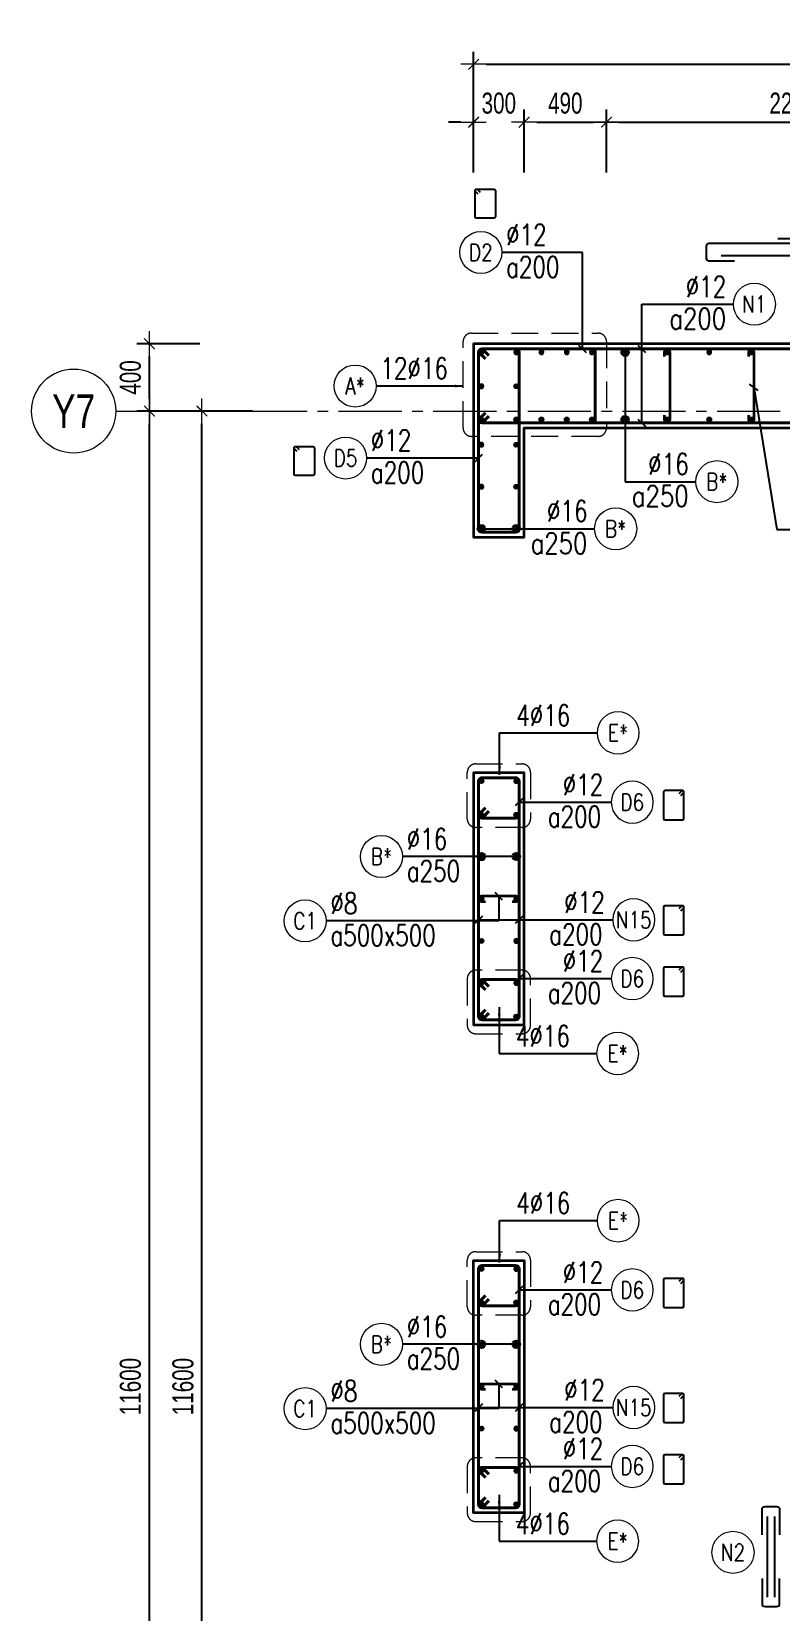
# Model space of a CAD drawing. Header units: millimetres. Extents: x 931337 to 1117500, y 19732 to 157199.
# Drawn here: x 1035905 to 1040356, y 109502 to 118895 of the extents above; entities that cross this region are included whole.
import ezdxf
from ezdxf.enums import TextEntityAlignment as Align

# ---------------------------------------------------------------- set-up
doc = ezdxf.new("R2010")
doc.units = ezdxf.units.MM
doc.header["$MEASUREMENT"] = 0
for name, pattern in [('HIDDEN', [9.525, 6.35, -3.175]), ('HIDDEN2', [4.7625, 3.175, -1.5875]), ('OF_Grid_1$0$CENTER2', [1.125, 0.75, -0.125, 0.125, -0.125])]:
    doc.linetypes.add(name, pattern=pattern)
doc.layers.get('0').update_dxf_attribs({"lineweight": 20})
doc.layers.get('Defpoints').update_dxf_attribs({"color": 151, "lineweight": 9})
doc.layers.add('Hidden', color=9, linetype='HIDDEN')
doc.layers.add('Ligature', color=1, linetype='Continuous')
for name, color, linetype, lineweight in [('KC-LEADER', 153, 'Continuous', 18), ('KC-THEP', 6, 'Continuous', 40), ('NDC_S_DIM', 1, 'Continuous', 15), ('NDC_S_HIDDEN', 8, 'HIDDEN2', 13), ('NDC_S_LEADER', 1, 'Continuous', 15), ('NDC_S_REBAR', 4, 'Continuous', 35), ('NDC_S_STIRRUP', 4, 'Continuous', 40), ('NDC_S_VN TEXT', 7, 'Continuous', 20), ('NDC_S_WALL', 6, 'Continuous', 35), ('OF_Grid_1$0$NDC_S_AXIS', 5, 'OF_Grid_1$0$CENTER2', 13), ('OF_Grid_1$0$NDC_S_SYMBOL', 1, 'Continuous', 15), ('OF_Grid_1$0$NDC_S_TEXT SYMBOL', 7, 'Continuous', 20)]:
    doc.layers.add(name, color=color, linetype=linetype, lineweight=lineweight)
doc.styles.add('NDC_ARIAL', font='arial.ttf', dxfattribs={"width": 0.85})
doc.styles.add('NDC_DIM', font='', dxfattribs={"width": 0.75})
doc.styles.add('NDC_EN TXT', font='romans.shx', dxfattribs={"width": 0.8})
doc.styles.add('OF_Grid_1$0$NDC_ANNO', font='', dxfattribs={"width": 0.8})
doc.styles.get('NDC_DIM').set_extended_font_data('Dotum')
doc.styles.get('OF_Grid_1$0$NDC_ANNO').set_extended_font_data('Dotum')
doc.dimstyles.new('NDC_1-50', dxfattribs={"dimscale": 50, "dimtxt": 2.5, "dimasz": 1, "dimexe": 1.5, "dimexo": 0, "dimgap": 0.8, "dimtad": 1, "dimdec": 0, "dimdsep": 46, "dimtxsty": 'NDC_ARIAL', "dimblk": 'DIMMARK', "dimcen": 49999.938995, "dimdle": 1.5, "dimclrd": 1, "dimclre": 1, "dimclrt": 3, "dimadec": 0, "dimazin": 0, "dimtfac": 1, "dimtdec": 0, "dimtix": 1, "dimtmove": 2, "dimatfit": 3, "dimfxl": 1, "dimarcsym": 0})
doc.dimstyles.new('NDC_dim_30', dxfattribs={"dimscale": 30, "dimtxt": 2.5, "dimasz": 1.5, "dimexe": 1.5, "dimexo": 2.5, "dimgap": 1, "dimtad": 1, "dimdec": 0, "dimzin": 0, "dimdsep": 46, "dimtxsty": 'NDC_DIM', "dimblk": 'DIMMARK', "dimcen": 0.09, "dimdle": 1.2, "dimclrd": 1, "dimclre": 1, "dimclrt": 3, "dimadec": 0, "dimazin": 0, "dimtfac": 1, "dimtdec": 0, "dimtix": 1, "dimtofl": 0, "dimtmove": 0, "dimatfit": 3, "dimfxl": 6, "dimfxlon": 1, "dimtolj": 1, "dimtzin": 0, "dimarcsym": 0})
doc.dimstyles.new('NDC_dim_50', dxfattribs={"dimscale": 50, "dimtxt": 2.5, "dimasz": 1.5, "dimexe": 1.5, "dimexo": 2.5, "dimgap": 1, "dimtad": 1, "dimdec": 0, "dimzin": 0, "dimdsep": 46, "dimtxsty": 'NDC_DIM', "dimblk": 'DIMMARK', "dimcen": 0.09, "dimdle": 1.2, "dimclrd": 1, "dimclre": 1, "dimclrt": 3, "dimadec": 0, "dimazin": 0, "dimtfac": 1, "dimtdec": 0, "dimtix": 1, "dimtofl": 0, "dimtmove": 0, "dimatfit": 3, "dimfxl": 6, "dimfxlon": 1, "dimtolj": 1, "dimtzin": 0, "dimarcsym": 0})

# ---------------------------------------------------------------- blocks, each defined once
blk = doc.blocks.new('THEP')
at = {"layer": 'KC-LEADER', "color": 6}
blk.add_circle((0, 0), 14, dxfattribs=at)
at = {"layer": 'KC-THEP'}
for p, q in [((-14, 0), (14, 0)), ((9.9, 9.9), (-9.9, -9.9)), ((-9.9, 9.9), (9.9, -9.9)), ((0, 14), (0, -14))]:
    blk.add_line(p, q, dxfattribs=at)
blk = doc.blocks.new('A$C7BC65A55')
at = {"layer": 'Ligature'}
for p, q in [((-15.2, 372, 0), (-15.2, 38.5, 0)), ((15.2, 372, 0), (15.2, 38.5, 0))]:
    blk.add_line(p, q, dxfattribs=at)
for points in [[(-36.2, 296.5), (-36.2, 400.9, -0.414214), (-24, 413.1), (24, 413.1, -0.414214), (36.2, 400.9), (36.2, 296.5)], [(-36.2, 116.5), (-36.2, 12.2, 0.414214), (-24, 0), (24, 0, 0.414214), (36.2, 12.2), (36.2, 116.5)]]:
    blk.add_lwpolyline(points, format="xyb", dxfattribs=at)
blk = doc.blocks.new('DIMMARK')
at = {"layer": 'NDC_S_DIM', "color": 1}
blk.add_line((-1.5, 0), (1, 0), dxfattribs=at)
at = {"layer": 'NDC_S_DIM', "color": 2, "const_width": 0.1}
blk.add_lwpolyline([(-0.42, -0.42), (0.42, 0.42)], dxfattribs=at)
blk = doc.blocks.new('*U11')
blk.add_circle((-2.5, 0), 2.5)
at = {"layer": 'NDC_S_VN TEXT', "color": 3, "style": 'NDC_EN TXT', "width": 0.75}
for tag, p in [('DK1', (0.5, 0.85)), ('KC1', (0.5, -2.97))]:
    blk.add_attdef(tag, p, '', height=2.5, dxfattribs=at)
at = {"layer": 'NDC_S_VN TEXT', "color": 7, "style": 'NDC_EN TXT', "width": 0.8}
blk.add_attdef('SH2', text='', height=2, dxfattribs=at).set_placement((-2.5, 0), align=Align.MIDDLE)
blk = doc.blocks.new('*U13')
blk.add_circle((-2.5, 0), 2.5)
at = {"layer": 'NDC_S_VN TEXT', "color": 3, "style": 'NDC_EN TXT', "width": 0.75}
blk.add_attdef('DK1', (0.5, 0.85), '', height=2.5, dxfattribs=at)
at = {"layer": 'NDC_S_VN TEXT', "color": 7, "style": 'NDC_EN TXT', "width": 0.8}
blk.add_attdef('SH2', text='', height=2, dxfattribs=at).set_placement((-2.5, 0), align=Align.MIDDLE)
blk = doc.blocks.new('*U10')
blk.add_circle((2.5, 0), 2.5)
at = {"layer": 'NDC_S_VN TEXT', "color": 3, "style": 'NDC_EN TXT'}
for tag, width, p in [('DK2', 0.75, (-0.85, 0.85)), ('KC2', 0.8, (-0.85, -2.97))]:
    blk.add_attdef(tag, text='', height=2.5, dxfattribs=dict(at, width=width)).set_placement(p, align=Align.RIGHT)
at = {"layer": 'NDC_S_VN TEXT', "color": 7, "style": 'NDC_EN TXT', "width": 0.8}
blk.add_attdef('SH3', text='', height=2, dxfattribs=at).set_placement((2.5, 0), align=Align.MIDDLE)
blk = doc.blocks.new('*D1081')
at = {"layer": 'Defpoints', "color": 0, "ltscale": 200, "transparency": 16777216}
for p in [(1038831.9, 118356.8), (1038531.9, 117039.1), (1038831.9, 116539.1)]:
    blk.add_point(p, dxfattribs=at)
at = {"layer": 'NDC_S_DIM', "color": 1, "lineweight": -2, "ltscale": 200, "transparency": 16777216}
for p, q in [((1038456.9, 118356.8), (1038381.9, 118356.8)), ((1038531.9, 118056.8), (1038531.9, 118431.8)), ((1038831.9, 118056.8), (1038831.9, 118431.8)), ((1038906.9, 118356.8), (1038981.9, 118356.8))]:
    blk.add_line(p, q, dxfattribs=at)
at = {"layer": 'NDC_S_DIM', "color": 1, "lineweight": -2, "ltscale": 200, "transparency": 16777216, "xscale": 75, "yscale": 75, "zscale": 75}
blk.add_blockref('DIMMARK', (1038531.9, 118356.8), dxfattribs=at)
at = {"layer": 'NDC_S_DIM', "color": 1, "lineweight": -2, "ltscale": 200, "transparency": 16777216, "xscale": 75, "yscale": 75, "zscale": 75, "rotation": 180}
blk.add_blockref('DIMMARK', (1038831.9, 118356.8), dxfattribs=at)
at = {"layer": 'NDC_S_DIM', "color": 3, "ltscale": 200, "transparency": 16777216, "insert": (1038681.9, 118469.4), "char_height": 125, "attachment_point": 5, "style": 'NDC_DIM'}
blk.add_mtext('\\A1;300', dxfattribs=at)
blk = doc.blocks.new('*D1082')
at = {"layer": 'Defpoints', "color": 0, "ltscale": 200, "transparency": 16777216}
for p in [(1039321.8, 118356.8), (1038831.9, 116539.1), (1039321.8, 116352.9)]:
    blk.add_point(p, dxfattribs=at)
at = {"layer": 'NDC_S_DIM', "color": 1, "lineweight": -2, "ltscale": 200, "transparency": 16777216}
for p, q in [((1038831.9, 118056.8), (1038831.9, 118431.8)), ((1038906.9, 118356.8), (1039246.8, 118356.8)), ((1039321.8, 118056.8), (1039321.8, 118431.8))]:
    blk.add_line(p, q, dxfattribs=at)
at = {"layer": 'NDC_S_DIM', "color": 1, "lineweight": -2, "ltscale": 200, "transparency": 16777216, "xscale": 75, "yscale": 75, "zscale": 75, "rotation": 180}
blk.add_blockref('DIMMARK', (1038831.9, 118356.8), dxfattribs=at)
at = {"layer": 'NDC_S_DIM', "color": 1, "lineweight": -2, "ltscale": 200, "transparency": 16777216, "xscale": 75, "yscale": 75, "zscale": 75}
blk.add_blockref('DIMMARK', (1039321.8, 118356.8), dxfattribs=at)
at = {"layer": 'NDC_S_DIM', "color": 3, "ltscale": 200, "transparency": 16777216, "insert": (1039076.9, 118469.4), "char_height": 125, "attachment_point": 5, "style": 'NDC_DIM'}
blk.add_mtext('\\A1;490', dxfattribs=at)
blk = doc.blocks.new('*D1083')
at = {"layer": 'Defpoints', "color": 0, "ltscale": 200, "transparency": 16777216}
for p in [(1041531.9, 118356.8), (1041531.9, 116539.1), (1039321.8, 116352.9)]:
    blk.add_point(p, dxfattribs=at)
at = {"layer": 'NDC_S_DIM', "color": 1, "lineweight": -2, "ltscale": 200, "transparency": 16777216}
for p, q in [((1039321.8, 118056.8), (1039321.8, 118431.8)), ((1039396.8, 118356.8), (1041456.9, 118356.8)), ((1041531.9, 118056.8), (1041531.9, 118431.8))]:
    blk.add_line(p, q, dxfattribs=at)
at = {"layer": 'NDC_S_DIM', "color": 1, "lineweight": -2, "ltscale": 200, "transparency": 16777216, "xscale": 75, "yscale": 75, "zscale": 75, "rotation": 180}
blk.add_blockref('DIMMARK', (1039321.8, 118356.8), dxfattribs=at)
at = {"layer": 'NDC_S_DIM', "color": 1, "lineweight": -2, "ltscale": 200, "transparency": 16777216, "xscale": 75, "yscale": 75, "zscale": 75}
blk.add_blockref('DIMMARK', (1041531.9, 118356.8), dxfattribs=at)
at = {"layer": 'NDC_S_DIM', "color": 3, "ltscale": 200, "transparency": 16777216, "insert": (1040426.9, 118469.4), "char_height": 125, "attachment_point": 5, "style": 'NDC_DIM'}
blk.add_mtext('\\A1;2210', dxfattribs=at)
blk = doc.blocks.new('*D1097')
at = {"layer": 'Defpoints', "color": 0, "ltscale": 200, "transparency": 16777216}
for p in [(1045631.7, 118700.8), (1045631.7, 117993.1), (1038531.9, 117897.8)]:
    blk.add_point(p, dxfattribs=at)
at = {"layer": 'NDC_S_DIM', "color": 1, "lineweight": -2, "ltscale": 200, "transparency": 16777216}
for p, q in [((1038531.9, 118400.8), (1038531.9, 118775.8)), ((1045631.7, 118400.8), (1045631.7, 118775.8)), ((1038606.9, 118700.8), (1045556.7, 118700.8))]:
    blk.add_line(p, q, dxfattribs=at)
at = {"layer": 'NDC_S_DIM', "color": 1, "lineweight": -2, "ltscale": 200, "transparency": 16777216, "xscale": 75, "yscale": 75, "zscale": 75, "rotation": 180}
blk.add_blockref('DIMMARK', (1038531.9, 118700.8), dxfattribs=at)
at = {"layer": 'NDC_S_DIM', "color": 1, "lineweight": -2, "ltscale": 200, "transparency": 16777216, "xscale": 75, "yscale": 75, "zscale": 75}
blk.add_blockref('DIMMARK', (1045631.7, 118700.8), dxfattribs=at)
at = {"layer": 'NDC_S_DIM', "color": 3, "ltscale": 200, "transparency": 16777216, "insert": (1042081.8, 118813.4), "char_height": 125, "attachment_point": 5, "style": 'NDC_DIM'}
blk.add_mtext('\\A1;7100', dxfattribs=at)
blk = doc.blocks.new('*U86')
at = {"layer": 'OF_Grid_1$0$NDC_S_SYMBOL'}
blk.add_line((5, 0), (9, 0), dxfattribs=at)
blk.add_circle((0, 0), 5, dxfattribs=at)
at = {"layer": 'OF_Grid_1$0$NDC_S_TEXT SYMBOL', "color": 7, "style": 'OF_Grid_1$0$NDC_ANNO', "width": 0.8}
blk.add_attdef('GRID', text='', height=4, rotation=270, dxfattribs=at).set_placement((0, 0), align=Align.MIDDLE)
blk = doc.blocks.new('*D1056')
at = {"layer": 'Defpoints', "color": 0, "transparency": 16777216}
for p in [(1036917.4, 116639.1), (1039161.2, 116639.1), (1039270.6, 105039.1)]:
    blk.add_point(p, dxfattribs=at)
at = {"layer": 'NDC_S_DIM', "color": 1, "lineweight": -2, "transparency": 16777216}
for p, q in [((1037217.4, 116639.1), (1036842.4, 116639.1)), ((1036917.4, 105114.1), (1036917.4, 116564.1)), ((1037217.4, 105039.1), (1036842.4, 105039.1))]:
    blk.add_line(p, q, dxfattribs=at)
at = {"layer": 'NDC_S_DIM', "color": 1, "lineweight": -2, "transparency": 16777216, "xscale": 75, "yscale": 75, "zscale": 75}
for p, rotation in [((1036917.4, 116639.1), 90), ((1036917.4, 105039.1), 270)]:
    blk.add_blockref('DIMMARK', p, dxfattribs=dict(at, rotation=rotation))
at = {"layer": 'NDC_S_DIM', "color": 3, "transparency": 16777216, "insert": (1036804.8, 110839.1), "char_height": 125, "attachment_point": 5, "rotation": 90, "style": 'NDC_DIM'}
blk.add_mtext('\\A1;11600', dxfattribs=at)
blk = doc.blocks.new('*D1058')
at = {"layer": 'Defpoints', "color": 0, "ltscale": 200, "transparency": 16777216}
for p in [(1036604.8, 116639.1), (1038645.8, 116639.1), (1038645.9, 105039.3)]:
    blk.add_point(p, dxfattribs=at)
at = {"layer": 'NDC_S_DIM', "color": 1, "lineweight": -2, "ltscale": 200, "transparency": 16777216}
for p, q in [((1036904.8, 116639.1), (1036529.8, 116639.1)), ((1036604.8, 105114.3), (1036604.8, 116564.1)), ((1036904.8, 105039.3), (1036529.8, 105039.3))]:
    blk.add_line(p, q, dxfattribs=at)
at = {"layer": 'NDC_S_DIM', "color": 1, "lineweight": -2, "ltscale": 200, "transparency": 16777216, "xscale": 75, "yscale": 75, "zscale": 75}
for p, rotation in [((1036604.8, 116639.1), 90), ((1036604.8, 105039.3), 270)]:
    blk.add_blockref('DIMMARK', p, dxfattribs=dict(at, rotation=rotation))
at = {"layer": 'NDC_S_DIM', "color": 3, "ltscale": 200, "transparency": 16777216, "insert": (1036492.2, 110839.2), "char_height": 125, "attachment_point": 5, "rotation": 90, "style": 'NDC_DIM'}
blk.add_mtext('\\A1;11600', dxfattribs=at)
blk = doc.blocks.new('*D1059')
at = {"layer": 'Defpoints', "color": 0, "ltscale": 200, "transparency": 16777216}
for p in [(1036604.8, 117039.1), (1038531.9, 117039.1), (1038645.8, 116639.1)]:
    blk.add_point(p, dxfattribs=at)
at = {"layer": 'NDC_S_DIM', "color": 1, "lineweight": -2, "ltscale": 200, "transparency": 16777216}
for p, q in [((1036904.8, 117039.1), (1036529.8, 117039.1)), ((1036604.8, 116714.1), (1036604.8, 116964.1)), ((1036904.8, 116639.1), (1036529.8, 116639.1))]:
    blk.add_line(p, q, dxfattribs=at)
at = {"layer": 'NDC_S_DIM', "color": 1, "lineweight": -2, "ltscale": 200, "transparency": 16777216, "xscale": 75, "yscale": 75, "zscale": 75}
for p, rotation in [((1036604.8, 117039.1), 90), ((1036604.8, 116639.1), 270)]:
    blk.add_blockref('DIMMARK', p, dxfattribs=dict(at, rotation=rotation))
at = {"layer": 'NDC_S_DIM', "color": 3, "ltscale": 200, "transparency": 16777216, "insert": (1036492.2, 116839.1), "char_height": 125, "attachment_point": 5, "rotation": 90, "style": 'NDC_DIM'}
blk.add_mtext('\\A1;400', dxfattribs=at)

msp = doc.modelspace()

# ---------------------------------------------------------------- linework, layer by layer
msp.add_circle((1040073.636, 109853.41), 125)
at = {"layer": 'Ligature'}
for points in [[(1038558.716, 117928.903), (1038542.75, 117944.869, -0.66817864), (1038548.523, 117958.807), (1038653.152, 117958.807, -0.41421356), (1038661.317, 117950.642), (1038661.317, 117793.535, -0.41421356), (1038653.152, 117785.37), (1038548.523, 117785.37, -0.41421356), (1038540.358, 117793.535), (1038540.358, 117950.642, -0.66817864), (1038554.297, 117956.416), (1038570.262, 117940.45)], [(1037483.074, 116398.855), (1037467.108, 116414.821, -0.66817864), (1037472.882, 116428.759), (1037577.51, 116428.759, -0.41421356), (1037585.675, 116420.594), (1037585.675, 116263.487, -0.41421356), (1037577.51, 116255.322), (1037472.881, 116255.322, -0.41421356), (1037464.717, 116263.487), (1037464.717, 116420.594, -0.66817864), (1037478.655, 116426.368), (1037494.621, 116410.402)], [(1039763.124, 114352.571), (1039779.09, 114368.537, 0.66817864), (1039773.317, 114382.476), (1039668.688, 114382.476, 0.41421356), (1039660.523, 114374.311), (1039660.523, 114217.203, 0.41421356), (1039668.688, 114209.038), (1039773.317, 114209.038, 0.41421356), (1039781.482, 114217.203), (1039781.482, 114374.311, 0.66817864), (1039767.544, 114380.084), (1039751.578, 114364.118)], [(1039763.096, 113668.142), (1039779.062, 113684.108, 0.66817864), (1039773.289, 113698.046), (1039668.66, 113698.046, 0.41421356), (1039660.495, 113689.882), (1039660.495, 113532.774, 0.41421356), (1039668.66, 113524.609), (1039773.289, 113524.609, 0.41421356), (1039781.454, 113532.774), (1039781.454, 113689.882, 0.66817864), (1039767.515, 113695.655), (1039751.55, 113679.689)], [(1039763.096, 113303.541), (1039779.062, 113319.507, 0.66817864), (1039773.289, 113333.445), (1039668.66, 113333.445, 0.41421356), (1039660.495, 113325.281), (1039660.495, 113168.173, 0.41421356), (1039668.66, 113160.008), (1039773.289, 113160.008, 0.41421356), (1039781.454, 113168.173), (1039781.454, 113325.281, 0.66817864), (1039767.515, 113331.054), (1039751.55, 113315.088)], [(1039763.124, 111452.571), (1039779.09, 111468.537, 0.66817864), (1039773.317, 111482.476), (1039668.688, 111482.476, 0.41421356), (1039660.523, 111474.311), (1039660.523, 111317.203, 0.41421356), (1039668.688, 111309.038), (1039773.317, 111309.038, 0.41421356), (1039781.482, 111317.203), (1039781.482, 111474.311, 0.66817864), (1039767.544, 111480.084), (1039751.578, 111464.118)], [(1039763.096, 110768.142), (1039779.062, 110784.108, 0.66817864), (1039773.289, 110798.046), (1039668.66, 110798.046, 0.41421356), (1039660.495, 110789.882), (1039660.495, 110632.774, 0.41421356), (1039668.66, 110624.609), (1039773.289, 110624.609, 0.41421356), (1039781.454, 110632.774), (1039781.454, 110789.882, 0.66817864), (1039767.515, 110795.655), (1039751.55, 110779.689)], [(1039763.096, 110403.541), (1039779.062, 110419.507, 0.66817864), (1039773.289, 110433.445), (1039668.66, 110433.445, 0.41421356), (1039660.495, 110425.281), (1039660.495, 110268.173, 0.41421356), (1039668.66, 110260.008), (1039773.289, 110260.008, 0.41421356), (1039781.454, 110268.173), (1039781.454, 110425.281, 0.66817864), (1039767.515, 110431.054), (1039751.55, 110415.088)]]:
    msp.add_lwpolyline(points, format="xyb", dxfattribs=at)
at = {"layer": 'Ligature', "elevation": 0.03}
for points in [[(1040444.505, 117635.906), (1039932.837, 117635.906, 0.41421356), (1039915.233, 117618.303), (1039915.233, 117549.182, 0.41421356), (1039932.837, 117531.579), (1040083.056, 117531.579)], [(1040340.888, 117665.962), (1040491.108, 117665.962, -0.41421356), (1040508.711, 117648.359), (1040508.711, 117579.237, -0.41421356), (1040491.108, 117561.634), (1040002.941, 117561.634)]]:
    msp.add_lwpolyline(points, format="xyb", dxfattribs=at)
at = {"layer": 'NDC_S_HIDDEN', "ltscale": 50}
for points in [[(1038519.565, 117102.458), (1039271.776, 117102.458, -0.41421356), (1039321.776, 117052.458), (1039321.776, 116538.745, -0.41421356), (1039271.776, 116488.745), (1038519.565, 116488.745, -0.41421356), (1038469.565, 116538.745), (1038469.565, 117052.458, -0.41421356)], [(1038544.298, 114541.117), (1038820.142, 114541.117, -0.41421356), (1038870.142, 114491.117), (1038870.142, 114213.567, -0.41421356), (1038820.142, 114163.567), (1038544.298, 114163.567, -0.41421356), (1038494.298, 114213.567), (1038494.298, 114491.117, -0.41421356)], [(1038544.298, 112936.998), (1038820.142, 112936.998, 0.41421356), (1038870.142, 112986.998), (1038870.142, 113264.547, 0.41421356), (1038820.142, 113314.547), (1038544.298, 113314.547, 0.41421356), (1038494.298, 113264.547), (1038494.298, 112986.998, 0.41421356)], [(1038544.298, 111641.117), (1038820.142, 111641.117, -0.41421356), (1038870.142, 111591.117), (1038870.142, 111313.567, -0.41421356), (1038820.142, 111263.567), (1038544.298, 111263.567, -0.41421356), (1038494.298, 111313.567), (1038494.298, 111591.117, -0.41421356)], [(1038544.298, 110036.998), (1038820.142, 110036.998, 0.41421356), (1038870.142, 110086.998), (1038870.142, 110364.547, 0.41421356), (1038820.142, 110414.547), (1038544.298, 110414.547, 0.41421356), (1038494.298, 110364.547), (1038494.298, 110086.998, 0.41421356)]]:
    msp.add_lwpolyline(points, format="xyb", close=True, dxfattribs=at)
at = {"layer": 'NDC_S_REBAR'}
for points in [[(1039667.565, 116964.057), (1039667.565, 116989.057, -1), (1039697.565, 116989.057), (1039697.565, 116589.057, -1), (1039667.565, 116589.057), (1039667.565, 116614.057)], [(1040167.565, 116964.057), (1040167.565, 116989.057, -1), (1040197.565, 116989.057), (1040197.565, 116589.057, -1), (1040167.565, 116589.057), (1040167.565, 116614.057)], [(1038760.447, 113724.057), (1038785.447, 113724.057, 1), (1038785.447, 113754.057), (1038578.423, 113754.057, 1), (1038578.423, 113724.057), (1038603.423, 113724.057)], [(1038760.447, 110824.057), (1038785.447, 110824.057, 1), (1038785.447, 110854.057), (1038578.423, 110854.057, 1), (1038578.423, 110824.057), (1038603.423, 110824.057)]]:
    msp.add_lwpolyline(points, format="xyb", dxfattribs=at)
at = {"layer": 'NDC_S_STIRRUP'}
for points in [[(1043339.595, 116609.057), (1043379.595, 116569.057, 0.41421356), (1043399.595, 116589.057), (1043399.595, 116989.057, 0.41421356), (1043379.595, 117009.057), (1038581.935, 117009.057, 0.41421356), (1038561.935, 116989.057), (1038561.935, 116589.057, 0.41421356), (1038581.935, 116569.057), (1043379.595, 116569.057, 0.41421356), (1043399.595, 116589.057), (1043359.595, 116629.057)], [(1038621.935, 116609.057), (1038581.935, 116569.057, -0.41421356), (1038561.935, 116589.057), (1038561.935, 116989.057, -0.41421356), (1038581.935, 117009.057), (1039235.447, 117009.057, -0.41421356), (1039255.447, 116989.057), (1039255.447, 116589.057, -0.41421356), (1039235.447, 116569.057), (1038581.935, 116569.057, -0.41421356), (1038561.935, 116589.057), (1038601.935, 116629.057)], [(1038601.935, 116949.057), (1038561.935, 116989.057, -0.41421356), (1038581.935, 117009.057), (1038781.935, 117009.057, -0.41421356), (1038801.935, 116989.057), (1038801.935, 115939.057, -0.41421356), (1038781.935, 115919.057), (1038581.935, 115919.057, -0.41421356), (1038561.935, 115939.057), (1038561.935, 116989.057, -0.41421356), (1038581.935, 117009.057), (1038621.935, 116969.057)], [(1038601.935, 113079.057), (1038561.935, 113039.057, 0.41421356), (1038581.935, 113019.057), (1038781.935, 113019.057, 0.41421356), (1038801.935, 113039.057), (1038801.935, 114439.057, 0.41421356), (1038781.935, 114459.057), (1038581.935, 114459.057, 0.41421356), (1038561.935, 114439.057), (1038561.935, 113039.057, 0.41421356), (1038581.935, 113019.057), (1038621.935, 113059.057)], [(1038601.935, 114279.594), (1038561.935, 114239.594, 0.41421356), (1038581.935, 114219.594), (1038781.935, 114219.594, 0.41421356), (1038801.935, 114239.594), (1038801.935, 114439.057, 0.41421356), (1038781.935, 114459.057), (1038581.935, 114459.057, 0.41421356), (1038561.935, 114439.057), (1038561.935, 114239.594, 0.41421356), (1038581.935, 114219.594), (1038621.935, 114259.594)], [(1038601.935, 113198.521), (1038561.935, 113238.521, -0.41421356), (1038581.935, 113258.521), (1038781.935, 113258.521, -0.41421356), (1038801.935, 113238.521), (1038801.935, 113039.057, -0.41421356), (1038781.935, 113019.057), (1038581.935, 113019.057, -0.41421356), (1038561.935, 113039.057), (1038561.935, 113238.521, -0.41421356), (1038581.935, 113258.521), (1038621.935, 113218.521)], [(1038601.935, 110179.057), (1038561.935, 110139.057, 0.41421356), (1038581.935, 110119.057), (1038781.935, 110119.057, 0.41421356), (1038801.935, 110139.057), (1038801.935, 111539.057, 0.41421356), (1038781.935, 111559.057), (1038581.935, 111559.057, 0.41421356), (1038561.935, 111539.057), (1038561.935, 110139.057, 0.41421356), (1038581.935, 110119.057), (1038621.935, 110159.057)], [(1038601.935, 111379.594), (1038561.935, 111339.594, 0.41421356), (1038581.935, 111319.594), (1038781.935, 111319.594, 0.41421356), (1038801.935, 111339.594), (1038801.935, 111539.057, 0.41421356), (1038781.935, 111559.057), (1038581.935, 111559.057, 0.41421356), (1038561.935, 111539.057), (1038561.935, 111339.594, 0.41421356), (1038581.935, 111319.594), (1038621.935, 111359.594)], [(1038601.935, 110298.521), (1038561.935, 110338.521, -0.41421356), (1038581.935, 110358.521), (1038781.935, 110358.521, -0.41421356), (1038801.935, 110338.521), (1038801.935, 110139.057, -0.41421356), (1038781.935, 110119.057), (1038581.935, 110119.057, -0.41421356), (1038561.935, 110139.057), (1038561.935, 110338.521, -0.41421356), (1038581.935, 110358.521), (1038621.935, 110318.521)]]:
    msp.add_lwpolyline(points, format="xyb", dxfattribs=at)
at = {"layer": 'NDC_S_WALL'}
for points in [[(1044931.935, 107639.057), (1044931.935, 117039.057), (1044931.935, 117039.057), (1044531.935, 117039.057), (1044531.935, 117039.057), (1044531.935, 116539.057), (1044531.935, 116539.057), (1044631.935, 116539.057), (1044631.935, 114339.057), (1041831.935, 114339.057), (1041831.935, 116539.057), (1041831.935, 116539.057), (1043429.595, 116539.057), (1043429.595, 116539.057), (1043429.595, 117039.057), (1043429.595, 117039.057), (1038531.935, 117039.057), (1038531.935, 115889.057), (1038831.935, 115889.057), (1038831.935, 116539.057), (1041531.935, 116539.057), (1041531.935, 116539.057), (1041531.935, 105139.057)], [(1038831.935, 112989.057), (1038831.935, 114489.057), (1038831.935, 114489.057), (1038531.935, 114489.057), (1038531.935, 112989.057), (1038831.935, 112989.057)], [(1038831.935, 110089.057), (1038531.935, 110089.057), (1038531.935, 111589.057), (1038531.935, 111589.057), (1038831.935, 111589.057), (1038831.935, 110089.057)]]:
    msp.add_lwpolyline(points, dxfattribs=at)
at = {"layer": 'OF_Grid_1$0$NDC_S_AXIS', "ltscale": 500}
msp.add_line((1036604.756, 116639.057), (1052455.08, 116639.057), dxfattribs=at)

# ---------------------------------------------------------------- block references
at = {"layer": 'Hidden', "xscale": 1.44, "yscale": 1.44, "zscale": 1.44}
msp.add_blockref('A$C7BC65A55', (1040298.716, 109531.13, 0.03), dxfattribs=at)
at = {"layer": 'KC-THEP'}
for p, rotation in [((1038578.423, 116989.057), 189.6685644363809), ((1038785.447, 116786.389), 9.66856443638095), ((1038785.447, 116589.057), 9.66856443638095), ((1038935.447, 116589.057), 9.66856443638095), ((1039085.447, 116589.057), 9.66856443638095), ((1039235.447, 116589.057), 9.66856443638095), ((1039432.565, 116589.057), 9.66856443638095), ((1039682.565, 116589.057), 9.66856443638095), ((1039932.565, 116589.057), 9.66856443638095), ((1040182.565, 116589.057), 9.66856443638095), ((1038785.447, 116439.057), 9.66856443638095), ((1038785.447, 116189.057), 9.66856443638095), ((1038785.447, 115939.057), 9.66856443638095), ((1038578.423, 114439.057), 189.6685644363809), ((1038785.447, 114239.057), 9.668564436380926), ((1038578.423, 113989.057), 189.6685644363809), ((1038578.423, 113739.057), 189.6685644363809), ((1038578.423, 113489.057), 189.6685644363809), ((1038578.423, 113239.057), 189.6685644363809), ((1038785.447, 113039.057), 9.668564436380946), ((1038578.423, 111539.057), 189.6685644363809), ((1038785.447, 111339.057), 9.668564436380926), ((1038578.423, 111089.057), 189.6685644363809), ((1038578.423, 110839.057), 189.6685644363809), ((1038578.423, 110589.057), 189.6685644363809), ((1038578.423, 110339.057), 189.6685644363809), ((1038785.447, 110139.057), 9.668564436380946)]:
    msp.add_blockref('THEP', p, dxfattribs=dict(at, rotation=rotation))
at = {"layer": 'KC-THEP', "xscale": -1}
for p, rotation in [((1038785.447, 116989.057), 170.331435563619), ((1038935.447, 116989.057), 170.331435563619), ((1039085.447, 116989.057), 170.331435563619), ((1039235.447, 116989.057), 170.331435563619), ((1039432.565, 116989.057), 170.331435563619), ((1039682.565, 116989.057), 170.331435563619), ((1039932.565, 116989.057), 170.331435563619), ((1040182.565, 116989.057), 170.331435563619), ((1038578.423, 116786.389), 350.3314355636191), ((1038578.423, 116589.057), 350.3314355636191), ((1038578.423, 116439.057), 350.3314355636191), ((1038578.423, 116189.057), 350.3314355636191), ((1038578.423, 115939.057), 350.3314355636191), ((1038785.447, 114439.057), 170.331435563619), ((1038578.423, 114239.057), 350.3314355636191), ((1038785.447, 113989.057), 170.331435563619), ((1038785.447, 113739.057), 170.331435563619), ((1038785.447, 113489.057), 170.331435563619), ((1038785.447, 113239.057), 170.331435563619), ((1038578.423, 113039.057), 350.3314355636191), ((1038785.447, 111539.057), 170.331435563619), ((1038578.423, 111339.057), 350.3314355636191), ((1038785.447, 111089.057), 170.331435563619), ((1038785.447, 110839.057), 170.331435563619), ((1038785.447, 110589.057), 170.331435563619), ((1038785.447, 110339.057), 170.331435563619), ((1038578.423, 110139.057), 350.3314355636191)]:
    msp.add_blockref('THEP', p, dxfattribs=dict(at, rotation=rotation))
at = {"layer": 'NDC_S_VN TEXT', "xscale": 50, "yscale": 50, "zscale": 50}
for name, p, values in [('*U11', (1038699.985, 117582.272), {'SH2': 'D2', 'DK1': '%%C12', 'KC1': 'a200'}), ('*U10', (1040075.893, 117274.335), {'SH3': 'N1', 'DK2': '%%C12', 'KC2': 'a200'}), ('*U13', (1037952.946, 116787.995), {'SH2': 'A*', 'DK1': '12%%C16'}), ('*U11', (1037895.998, 116359.856), {'SH2': 'D5', 'DK1': '%%C12', 'KC1': 'a200'}), ('*U10', (1039853.177, 116219.345), {'SH3': 'B*', 'DK2': '%%C16', 'KC2': 'a250'}), ('*U10', (1039251.404, 115939.239), {'SH3': 'B*', 'DK2': '%%C16', 'KC2': 'a250'}), ('*U11', (1038109.476, 113990.297), {'SH2': 'B*', 'DK1': '%%C16', 'KC1': 'a250'}), ('*U11', (1037655.491, 113607.783), {'SH2': 'C1', 'DK1': '%%c8', 'KC1': 'a500x500'}), ('*U11', (1038109.476, 111090.297), {'SH2': 'B*', 'DK1': '%%C16', 'KC1': 'a250'}), ('*U11', (1037655.491, 110707.783), {'SH2': 'C1', 'DK1': '%%c8', 'KC1': 'a500x500'})]:
    msp.add_blockref(name, p, dxfattribs=at).add_auto_attribs(values)
at = {"layer": 'NDC_S_VN TEXT'}
ref = msp.add_blockref('*U13', (1039265.787, 114725.558), dxfattribs=dict(at, xscale=-50, yscale=50, zscale=50))
ref.add_attrib('SH2', 'E*', dxfattribs={"color": 7, "height": 100, "style": 'NDC_EN TXT', "width": 0.8}).set_placement((1039390.787, 114725.558), align=Align.MIDDLE)
ref.add_attrib('DK1', '4%%C16', (1038785.43, 114767.833), dxfattribs={"color": 3, "height": 125, "style": 'NDC_EN TXT', "width": 0.75})
ref = msp.add_blockref('*U11', (1039350.2, 114313.572), dxfattribs=dict(at, xscale=-50, yscale=50, zscale=50))
ref.add_attrib('SH2', 'D6', dxfattribs={"color": 7, "height": 100, "style": 'NDC_EN TXT', "width": 0.8}).set_placement((1039475.2, 114313.572), align=Align.MIDDLE)
ref.add_attrib('DK1', '%%C12', (1039061.807, 114355.848), dxfattribs={"color": 3, "height": 125, "style": 'NDC_EN TXT', "width": 0.75})
ref.add_attrib('KC1', 'a200', (1038972.522, 114164.945), dxfattribs={"color": 3, "height": 125, "style": 'NDC_EN TXT', "width": 0.75})
ref = msp.add_blockref('*U11', (1039358.77, 113614.238), dxfattribs=dict(at, xscale=-50, yscale=50, zscale=50))
ref.add_attrib('SH2', 'N15', dxfattribs={"color": 7, "height": 100, "style": 'NDC_EN TXT', "width": 0.8}).set_placement((1039483.77, 113614.238), align=Align.MIDDLE)
ref.add_attrib('DK1', '%%C12', (1039070.377, 113656.514), dxfattribs={"color": 3, "height": 125, "style": 'NDC_EN TXT', "width": 0.75})
ref.add_attrib('KC1', 'a200', (1038981.091, 113465.611), dxfattribs={"color": 3, "height": 125, "style": 'NDC_EN TXT', "width": 0.75})
ref = msp.add_blockref('*U11', (1039350.172, 113264.542), dxfattribs=dict(at, xscale=-50, yscale=50, zscale=50))
ref.add_attrib('SH2', 'D6', dxfattribs={"color": 7, "height": 100, "style": 'NDC_EN TXT', "width": 0.8}).set_placement((1039475.172, 113264.542), align=Align.MIDDLE)
ref.add_attrib('DK1', '%%C12', (1039061.779, 113306.818), dxfattribs={"color": 3, "height": 125, "style": 'NDC_EN TXT', "width": 0.75})
ref.add_attrib('KC1', 'a200', (1038972.494, 113115.915), dxfattribs={"color": 3, "height": 125, "style": 'NDC_EN TXT', "width": 0.75})
ref = msp.add_blockref('*U13', (1039263.356, 112819.528), dxfattribs=dict(at, xscale=-50, yscale=50, zscale=50))
ref.add_attrib('SH2', 'E*', dxfattribs={"color": 7, "height": 100, "style": 'NDC_EN TXT', "width": 0.8}).set_placement((1039388.356, 112819.528), align=Align.MIDDLE)
ref.add_attrib('DK1', '4%%C16', (1038782.999, 112861.803), dxfattribs={"color": 3, "height": 125, "style": 'NDC_EN TXT', "width": 0.75})
ref = msp.add_blockref('*U13', (1039265.787, 111825.558), dxfattribs=dict(at, xscale=-50, yscale=50, zscale=50))
ref.add_attrib('SH2', 'E*', dxfattribs={"color": 7, "height": 100, "style": 'NDC_EN TXT', "width": 0.8}).set_placement((1039390.787, 111825.558), align=Align.MIDDLE)
ref.add_attrib('DK1', '4%%C16', (1038785.43, 111867.833), dxfattribs={"color": 3, "height": 125, "style": 'NDC_EN TXT', "width": 0.75})
ref = msp.add_blockref('*U11', (1039350.2, 111413.572), dxfattribs=dict(at, xscale=-50, yscale=50, zscale=50))
ref.add_attrib('SH2', 'D6', dxfattribs={"color": 7, "height": 100, "style": 'NDC_EN TXT', "width": 0.8}).set_placement((1039475.2, 111413.572), align=Align.MIDDLE)
ref.add_attrib('DK1', '%%C12', (1039061.807, 111455.848), dxfattribs={"color": 3, "height": 125, "style": 'NDC_EN TXT', "width": 0.75})
ref.add_attrib('KC1', 'a200', (1038972.522, 111264.945), dxfattribs={"color": 3, "height": 125, "style": 'NDC_EN TXT', "width": 0.75})
ref = msp.add_blockref('*U11', (1039358.77, 110714.238), dxfattribs=dict(at, xscale=-50, yscale=50, zscale=50))
ref.add_attrib('SH2', 'N15', dxfattribs={"color": 7, "height": 100, "style": 'NDC_EN TXT', "width": 0.8}).set_placement((1039483.77, 110714.238), align=Align.MIDDLE)
ref.add_attrib('DK1', '%%C12', (1039070.377, 110756.514), dxfattribs={"color": 3, "height": 125, "style": 'NDC_EN TXT', "width": 0.75})
ref.add_attrib('KC1', 'a200', (1038981.091, 110565.611), dxfattribs={"color": 3, "height": 125, "style": 'NDC_EN TXT', "width": 0.75})
ref = msp.add_blockref('*U11', (1039350.172, 110364.542), dxfattribs=dict(at, xscale=-50, yscale=50, zscale=50))
ref.add_attrib('SH2', 'D6', dxfattribs={"color": 7, "height": 100, "style": 'NDC_EN TXT', "width": 0.8}).set_placement((1039475.172, 110364.542), align=Align.MIDDLE)
ref.add_attrib('DK1', '%%C12', (1039061.779, 110406.818), dxfattribs={"color": 3, "height": 125, "style": 'NDC_EN TXT', "width": 0.75})
ref.add_attrib('KC1', 'a200', (1038972.494, 110215.915), dxfattribs={"color": 3, "height": 125, "style": 'NDC_EN TXT', "width": 0.75})
ref = msp.add_blockref('*U13', (1039263.356, 109919.528), dxfattribs=dict(at, xscale=-50, yscale=50, zscale=50))
ref.add_attrib('SH2', 'E*', dxfattribs={"color": 7, "height": 100, "style": 'NDC_EN TXT', "width": 0.8}).set_placement((1039388.356, 109919.528), align=Align.MIDDLE)
ref.add_attrib('DK1', '4%%C16', (1038782.999, 109961.803), dxfattribs={"color": 3, "height": 125, "style": 'NDC_EN TXT', "width": 0.75})
at = {"layer": 'OF_Grid_1$0$NDC_S_AXIS'}
ref = msp.add_blockref('*U86', (1036154.756, 116639.057), dxfattribs=dict(at, xscale=50, yscale=50, zscale=50))
ref.add_attrib('GRID', 'Y7', dxfattribs={"layer": 'OF_Grid_1$0$NDC_S_TEXT SYMBOL', "color": 7, "height": 200, "style": 'OF_Grid_1$0$NDC_ANNO', "width": 0.8}).set_placement((1036154.756, 116639.057), align=Align.MIDDLE)

# ---------------------------------------------------------------- texts
at = {"layer": 'NDC_S_VN TEXT', "color": 7, "style": 'NDC_EN TXT', "width": 0.8}
msp.add_attdef('N2', text='3', height=100, dxfattribs=at).set_placement((1040073.636, 109853.41), align=Align.MIDDLE)

# ---------------------------------------------------------------- dimensions: what is measured, and where the dimension line sits
at = {"layer": 'NDC_S_DIM', "ltscale": 200}
for base, p1, p2, picture, middle in [((1045631.735, 118700.803), (1038531.935, 117897.832), (1045631.735, 117993.099), '*D1097', (1042081.835, 118813.388)), ((1038831.935, 118356.809), (1038531.935, 117039.057), (1038831.935, 116539.057), '*D1081', (1038681.935, 118469.393)), ((1039321.776, 118356.809), (1038831.935, 116539.057), (1039321.776, 116352.921), '*D1082', (1039076.855, 118469.393)), ((1041531.935, 118356.809), (1039321.776, 116352.921), (1041531.935, 116539.057), '*D1083', (1040426.855, 118469.393))]:
    dim = msp.add_linear_dim(base=base, p1=p1, p2=p2, dimstyle='NDC_dim_50', override={"dimtmove": 1}, dxfattribs=at)
    dim.commit()
    dim.dimension.update_dxf_attribs({"geometry": picture, "text_midpoint": middle})
for base, p1, p2, picture, middle in [((1036604.756, 117039.057), (1038645.823, 116639.057), (1038531.935, 117039.057), '*D1059', (1036492.171, 116839.057)), ((1036604.756, 116639.057), (1038645.92, 105039.311), (1038645.823, 116639.057), '*D1058', (1036492.171, 110839.184))]:
    dim = msp.add_linear_dim(base=base, p1=p1, p2=p2, angle=90, dimstyle='NDC_dim_50', override={"dimtmove": 1}, dxfattribs=at)
    dim.commit()
    dim.dimension.update_dxf_attribs({"geometry": picture, "text_midpoint": middle})
at = {"layer": 'NDC_S_DIM'}
dim = msp.add_linear_dim(base=(1036917.351, 116639.057), p1=(1039270.572, 105039.057), p2=(1039161.239, 116639.057), angle=90, dimstyle='NDC_dim_50', override={"dimtmove": 1}, dxfattribs=at)
dim.commit()
dim.dimension.update_dxf_attribs({"geometry": '*D1056', "text_midpoint": (1036804.767, 110839.057)})

# ---------------------------------------------------------------- leaders
at = {"layer": 'NDC_S_LEADER'}
for points, dimstyle, override in [([(1039178.447, 117009.057), (1039178.447, 117582.272), (1038699.985, 117582.272)], 'NDC_dim_30', {"dimtad": 0, "dimldrblk": 'Oblique'}), ([(1039531.154, 116569.057), (1039531.154, 117274.154), (1040075.893, 117274.154)], 'NDC_dim_30', {"dimtad": 0, "dimldrblk": 'Oblique'}), ([(1039531.154, 117009.057), (1039531.154, 117274.154), (1040075.893, 117274.154)], 'NDC_dim_30', {"dimtad": 0, "dimldrblk": 'Oblique'}), ([(1039432.565, 116989.057), (1039432.565, 116219.164), (1039853.177, 116219.164)], 'NDC_dim_30', {"dimgap": 1, "dimtad": 0, "dimldrblk": 'Origin'}), ([(1040197.565, 116780.961), (1040335.175, 115934.856), (1041071.204, 115934.856)], 'NDC_dim_30', {"dimtad": 0, "dimldrblk": 'Oblique'}), ([(1039432.565, 116589.057), (1039432.565, 116219.164), (1039853.177, 116219.164)], 'NDC_dim_30', {"dimgap": 1, "dimtad": 0, "dimldrblk": 'Origin'}), ([(1038561.935, 116359.856), (1037893.923, 116359.856)], 'NDC_dim_30', {"dimtad": 0, "dimldrblk": 'Oblique'}), ([(1038578.423, 115939.057), (1039251.404, 115939.057)], 'NDC_dim_30', {"dimtad": 0, "dimldrblk": 'Origin'}), ([(1038785.447, 115939.057), (1039251.404, 115939.057)], 'NDC_dim_30', {"dimtad": 0, "dimldrblk": 'Origin'}), ([(1038686.478, 114476.697), (1038686.478, 114725.558), (1039268.057, 114725.558)], 'NDC_1-50', {"dimgap": 0.8, "dimtad": 0}), ([(1038801.935, 114313.572), (1039352.275, 114313.572)], 'NDC_dim_30', {"dimtad": 0, "dimldrblk": 'Oblique'}), ([(1038785.742, 113990.785), (1038109.476, 113990.297)], 'NDC_dim_30', {"dimtad": 0, "dimldrblk": 'Origin'}), ([(1038578.176, 113990.508), (1038109.476, 113990.297)], 'NDC_dim_30', {"dimtad": 0, "dimldrblk": 'Origin'}), ([(1038681.935, 113754.057), (1038681.935, 113608.069), (1037655.491, 113607.814)], 'NDC_dim_30', {"dimtad": 0, "dimldrblk": 'Oblique'}), ([(1038561.935, 113614.057), (1039358.77, 113614.057)], 'NDC_dim_30', {"dimtad": 0, "dimldrblk": 'Oblique'}), ([(1038801.935, 113614.057), (1039358.77, 113614.057)], 'NDC_dim_30', {"dimtad": 0, "dimldrblk": 'Oblique'}), ([(1038801.907, 113264.542), (1039352.247, 113264.542)], 'NDC_dim_30', {"dimtad": 0, "dimldrblk": 'Oblique'}), ([(1038684.046, 113095.579), (1038684.046, 112819.528), (1039265.626, 112819.528)], 'NDC_1-50', {"dimgap": 0.8, "dimtad": 0}), ([(1038686.478, 111576.697), (1038686.478, 111825.558), (1039268.057, 111825.558)], 'NDC_1-50', {"dimgap": 0.8, "dimtad": 0}), ([(1038801.935, 111413.572), (1039352.275, 111413.572)], 'NDC_dim_30', {"dimtad": 0, "dimldrblk": 'Oblique'}), ([(1038785.742, 111090.785), (1038109.476, 111090.297)], 'NDC_dim_30', {"dimtad": 0, "dimldrblk": 'Origin'}), ([(1038578.176, 111090.508), (1038109.476, 111090.297)], 'NDC_dim_30', {"dimtad": 0, "dimldrblk": 'Origin'}), ([(1038681.935, 110854.057), (1038681.935, 110708.069), (1037655.491, 110707.814)], 'NDC_dim_30', {"dimtad": 0, "dimldrblk": 'Oblique'}), ([(1038561.935, 110714.057), (1039358.77, 110714.057)], 'NDC_dim_30', {"dimtad": 0, "dimldrblk": 'Oblique'}), ([(1038801.935, 110714.057), (1039358.77, 110714.057)], 'NDC_dim_30', {"dimtad": 0, "dimldrblk": 'Oblique'}), ([(1038801.907, 110364.542), (1039352.247, 110364.542)], 'NDC_dim_30', {"dimtad": 0, "dimldrblk": 'Oblique'}), ([(1038684.046, 110195.579), (1038684.046, 109919.528), (1039265.626, 109919.528)], 'NDC_1-50', {"dimgap": 0.8, "dimtad": 0})]:
    msp.add_leader(points, dimstyle=dimstyle, override=override, dxfattribs=at)
msp.add_leader([(1038471.714, 116787.995), (1037952.946, 116787.995)], dimstyle='NDC_1-50', dxfattribs=at)

doc.saveas('drawing.dxf')
